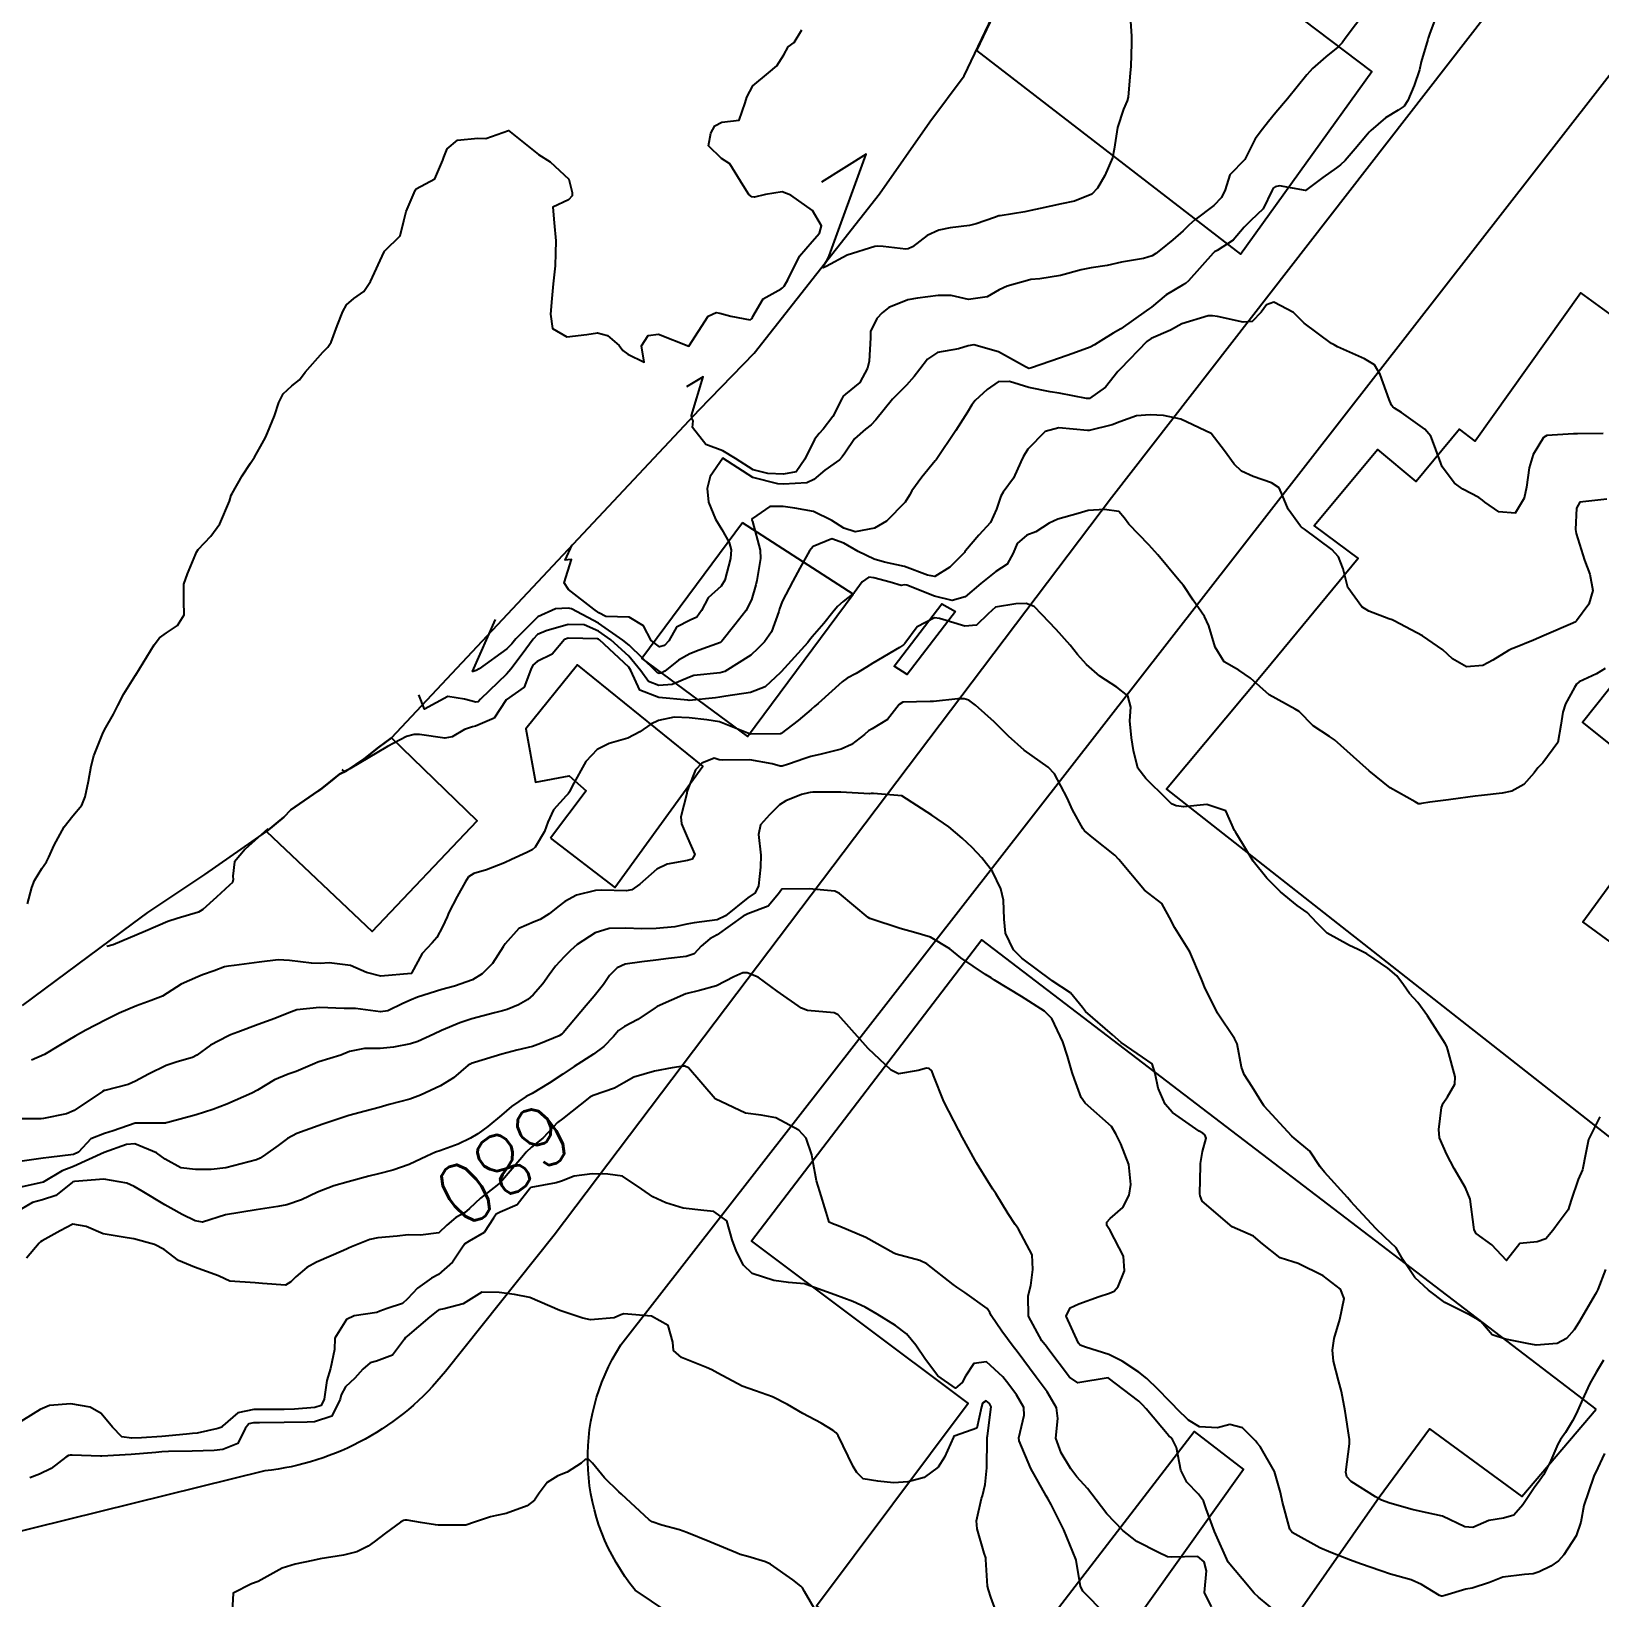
# Model space of a CAD drawing. Header units: metres. Extents: x 292545 to 299085, y 7450245 to 7463078.
# Drawn here: x 296152.5 to 296255.3, y 7459604.7 to 7459707.4 of the extents above; entities that cross this region are included whole.
import ezdxf
from ezdxf.enums import TextEntityAlignment as Align

# ---------------------------------------------------------------- set-up
doc = ezdxf.new("R2010")
doc.units = ezdxf.units.M
for name, color, linetype in [('Area', 45, 'Continuous'), ('Cotas', 45, 'Continuous'), ('Curvas de Nivel 1m', 11, 'Continuous'), ('Curvas de Nivel 5m', 15, 'Continuous'), ('Edificações', 30, 'Continuous'), ('Vias Primárias', 230, 'Continuous')]:
    doc.layers.add(name, color=color, linetype=linetype)
doc.styles.add('Style-STANDARD', font='STANDARD.shx')

msp = doc.modelspace()

# ---------------------------------------------------------------- linework, layer by layer
at = {"layer": 'Area'}
msp.add_polyline3d([(296151.87, 7459643.54, 685.04), (296159.1, 7459648.9, 685.26), (296160.1, 7459649.64, 685.38), (296163.83, 7459652.15, 685.65), (296167.87, 7459654.97, 686.88), (296169.01, 7459655.89, 688.44), (296169.48, 7459656.39, 688.58), (296171.25, 7459657.61, 689.95), (296171.42, 7459657.71, 690.05), (296172.66, 7459658.72, 690.57), (296173.12, 7459658.94, 690.45), (296174.27, 7459659.72, 689.79), (296175.24, 7459660.49, 689.35), (296176.08, 7459661.11, 688.95), (296196.25, 7459682.64, 691.65), (296199.85, 7459686.32, 691.56), (296208.05, 7459696.78, 691.08), (296211.35, 7459701.49, 691.97), (296213.62, 7459704.51, 692.32), (296228.61, 7459735.95, 691.78)], dxfattribs=at)
at = {"layer": 'Curvas de Nivel 1m', "flags": 128}
for points, elevation in [([(296244.72, 7459708.88), (296244.12, 7459707.25), (296244.03, 7459706.97), (296244.01, 7459706.89), (296243.56, 7459705.43), (296243.45, 7459704.9), (296243.11, 7459703.87), (296242.69, 7459702.9), (296242.46, 7459702.51), (296242.06, 7459702.26), (296241.22, 7459701.75), (296240.27, 7459700.93), (296240.15, 7459700.82), (296240.04, 7459700.69), (296239.25, 7459699.72), (296238.59, 7459698.95), (296238.29, 7459698.67), (296238.01, 7459698.48), (296237.13, 7459697.85), (296235.99, 7459696.98), (296234.29, 7459697.3), (296234, 7459697.24), (296233.87, 7459697.14), (296233.8, 7459697.01), (296233.21, 7459695.78), (296232.4, 7459695.03), (296231.96, 7459694.58), (296231.25, 7459693.74), (296230.2, 7459693.05), (296230.03, 7459692.96), (296229.94, 7459692.89), (296228.32, 7459691.07), (296228.11, 7459690.89), (296227.92, 7459690.79), (296226.85, 7459690.14), (296225.9, 7459689.35), (296225.75, 7459689.25), (296225.54, 7459689.11), (296223.88, 7459687.93), (296223.38, 7459687.63), (296222.58, 7459687.14), (296222.15, 7459686.86), (296221.87, 7459686.71), (296220.73, 7459686.3), (296219.86, 7459686), (296218.02, 7459685.37), (296217.85, 7459685.32), (296217.63, 7459685.43), (296215.86, 7459686.42), (296214.25, 7459686.86), (296213.87, 7459686.81), (296213.23, 7459686.61), (296211.86, 7459686.36), (296211.21, 7459685.93), (296210.71, 7459685.28), (296210.34, 7459684.79), (296209.84, 7459684.23), (296209.37, 7459683.76), (296208.92, 7459683.3), (296207.81, 7459681.95), (296207.51, 7459681.62), (296207.14, 7459681.33), (296206.42, 7459680.71), (296205.79, 7459679.76), (296205.61, 7459679.52), (296205.44, 7459679.34), (296204.48, 7459678.65), (296203.76, 7459678.04), (296203.29, 7459677.83), (296201.76, 7459677.74), (296201.39, 7459677.76), (296199.76, 7459678.17), (296197.78, 7459679.43), (296196.97, 7459678.24), (296196.76, 7459677.44), (296196.86, 7459676.56), (296197.3, 7459675.44), (296197.73, 7459674.77), (296198.2, 7459673.92), (296198.33, 7459673.43), (296198.29, 7459672.85), (296197.93, 7459671.44), (296197.68, 7459671.05), (296196.83, 7459670.29), (296196.39, 7459669.45), (296196.09, 7459669.02), (296195.65, 7459668.81), (296194.75, 7459668.36), (296194.24, 7459667.47), (296193.96, 7459667.15), (296193.64, 7459667.07), (296193.1, 7459667.49), (296192.59, 7459668.44), (296191.66, 7459669.02), (296190.12, 7459669.06), (296189.66, 7459669.3), (296189.34, 7459669.53), (296187.68, 7459670.83), (296187.39, 7459671.27), (296187.87, 7459672.8), (296187.62, 7459672.78), (296187.45, 7459672.75), (296187.92, 7459673.76)], 689), ([(296224.48, 7459708.76), (296224.57, 7459707.12), (296224.57, 7459706.65), (296224.53, 7459705.12), (296224.49, 7459704.7), (296224.36, 7459703.12), (296224.3, 7459702.88), (296224.06, 7459702.33), (296223.67, 7459701.13), (296223.45, 7459699.7), (296223.33, 7459699.13), (296222.84, 7459697.98), (296222.35, 7459697.14), (296221.99, 7459696.76), (296220.85, 7459696.29), (296219.98, 7459696.11), (296218.6, 7459695.81), (296217.98, 7459695.67), (296217.59, 7459695.59), (296215.97, 7459695.34), (296215.88, 7459695.32), (296215.59, 7459695.22), (296214.4, 7459694.8), (296213.96, 7459694.7), (296212.69, 7459694.54), (296211.96, 7459694.39), (296211.19, 7459694.04), (296210.23, 7459693.29), (296209.94, 7459693.16), (296209.78, 7459693.14), (296208.29, 7459693.31), (296207.94, 7459693.33), (296207.76, 7459693.31), (296205.94, 7459692.75), (296204.57, 7459692), (296204.36, 7459691.92), (296204.44, 7459692.11), (296204.65, 7459692.47), (296204.77, 7459692.71), (296207.19, 7459699.37), (296204.25, 7459697.54)], 691), ([(296152.2, 7459650.22), (296152.49, 7459651.29), (296152.67, 7459651.75), (296153.15, 7459652.53), (296153.46, 7459652.97), (296153.61, 7459653.27), (296153.96, 7459654.06), (296154.62, 7459655.26), (296155.19, 7459655.99), (296155.76, 7459656.68), (296155.98, 7459657.24), (296156.2, 7459658.26), (296156.38, 7459659.24), (296156.55, 7459659.92), (296157.08, 7459661.23), (296157.13, 7459661.35), (296157.26, 7459661.62), (296157.84, 7459662.65), (296158.12, 7459663.22), (296158.52, 7459663.99), (296159.29, 7459665.21), (296159.3, 7459665.24), (296160.51, 7459667.19), (296160.87, 7459667.65), (296161.33, 7459667.98), (296162.05, 7459668.46), (296162.47, 7459669.17), (296162.46, 7459670.07), (296162.46, 7459671.17), (296162.7, 7459671.85), (296163.24, 7459673.16), (296163.29, 7459673.27), (296163.4, 7459673.44), (296164.23, 7459674.33), (296164.82, 7459675.14), (296165.44, 7459676.62), (296165.56, 7459677.01), (296165.62, 7459677.13), (296166.29, 7459678.29), (296166.83, 7459679.12), (296167.08, 7459679.51), (296167.48, 7459680.21), (296167.8, 7459680.79), (296167.95, 7459681.11), (296168.39, 7459682.21), (296168.68, 7459683.1), (296168.96, 7459683.66), (296169.53, 7459684.18), (296170.04, 7459684.57), (296170.42, 7459685.08), (296171.56, 7459686.4), (296171.9, 7459686.71), (296172.11, 7459687.05), (296172.51, 7459688.11), (296172.87, 7459689.05), (296173.13, 7459689.5), (296173.6, 7459689.91), (296174.26, 7459690.37), (296174.69, 7459691.02), (296175.59, 7459692.97), (296175.61, 7459693.01), (296175.63, 7459693.04), (296176.63, 7459694.01), (296176.88, 7459695), (296177.03, 7459695.62), (296177.62, 7459696.99), (296177.64, 7459697.04), (296177.68, 7459697.09), (296178.91, 7459697.76), (296179.44, 7459698.97), (296179.5, 7459699.18), (296179.71, 7459699.72), (296180.39, 7459700.29), (296181.73, 7459700.42), (296182.25, 7459700.41), (296183.73, 7459700.92), (296185.71, 7459699.35), (296186.47, 7459698.88), (296187.69, 7459697.73), (296187.92, 7459696.87), (296187.91, 7459696.64), (296187.68, 7459696.38), (296186.65, 7459695.9), (296186.74, 7459694.88), (296186.84, 7459693.68), (296186.82, 7459692.88), (296186.79, 7459692.05), (296186.67, 7459690.88), (296186.57, 7459689.91), (296186.49, 7459688.89), (296186.63, 7459687.94), (296187.57, 7459687.39), (296188.88, 7459687.54), (296189.57, 7459687.65), (296190.22, 7459687.49), (296190.99, 7459686.83), (296191.23, 7459686.49), (296191.56, 7459686.26), (296192.63, 7459685.73), (296192.46, 7459686.81), (296192.9, 7459687.48), (296193.57, 7459687.56), (296195.56, 7459686.78), (296196.83, 7459688.76), (296197.36, 7459688.98), (296197.59, 7459688.95), (296198.31, 7459688.74), (296199.58, 7459688.52), (296199.71, 7459688.6), (296199.76, 7459688.73), (296200.44, 7459689.88), (296201.61, 7459690.54), (296201.71, 7459690.61), (296201.8, 7459690.71), (296202.05, 7459691.13), (296202.82, 7459692.69), (296203.64, 7459693.65), (296204.13, 7459694.2), (296204.26, 7459694.67), (296203.67, 7459695.67), (296202.24, 7459696.69), (296201.68, 7459696.9), (296200.58, 7459696.72), (296199.86, 7459696.55), (296199.68, 7459696.58), (296199.49, 7459696.73), (296199.12, 7459697.31), (296198.24, 7459698.74), (296197.71, 7459699.09), (296196.86, 7459699.91), (296197, 7459700.76), (296197.26, 7459701.23), (296197.73, 7459701.47), (296198.86, 7459701.61), (296199.26, 7459702.73), (296199.37, 7459703.12), (296199.76, 7459703.85), (296200.78, 7459704.71), (296201.32, 7459705.17), (296201.79, 7459705.88), (296202.08, 7459706.42), (296202.46, 7459706.69), (296202.97, 7459707.53)], 662), ([(296255.51, 7459681.05), (296253.81, 7459681.03), (296253.55, 7459681.03), (296251.8, 7459680.93), (296251.58, 7459680.79), (296250.91, 7459679.68), (296250.65, 7459678.81), (296250.48, 7459677.53), (296250.32, 7459676.81), (296249.74, 7459675.83), (296248.66, 7459675.92), (296247.75, 7459676.55), (296247.59, 7459676.68), (296247.35, 7459676.85), (296246.3, 7459677.4), (296245.76, 7459677.79), (296244.95, 7459678.88), (296244.44, 7459680.24), (296244.21, 7459680.89), (296243.81, 7459681.34), (296242.29, 7459682.44), (296241.82, 7459682.72), (296241.71, 7459682.8), (296241.62, 7459682.91), (296241.47, 7459683.28), (296240.89, 7459684.92), (296240.5, 7459685.57), (296239.86, 7459685.95), (296238.08, 7459686.75), (296237.87, 7459686.86), (296237.69, 7459686.96), (296235.89, 7459688.29), (296235.55, 7459688.64), (296235.19, 7459688.99), (296233.9, 7459689.66), (296233.43, 7459689.49), (296233.07, 7459689.02), (296232.5, 7459688.41), (296231.89, 7459688.35), (296230.21, 7459688.72), (296229.89, 7459688.77), (296229.6, 7459688.77), (296227.88, 7459688.24), (296227.14, 7459687.83), (296225.87, 7459687.29), (296225.59, 7459687.1), (296223.85, 7459685.3), (296223.77, 7459685.22), (296223.69, 7459685.13), (296222.88, 7459684.1), (296221.83, 7459683.36), (296221.63, 7459683.35), (296219.83, 7459683.7), (296219.24, 7459683.78), (296217.84, 7459684.08), (296216.59, 7459684.46), (296215.84, 7459684.45), (296215.11, 7459683.95), (296214.33, 7459683.23), (296214.11, 7459682.94), (296213.82, 7459682.46), (296213.06, 7459681.25), (296211.78, 7459679.34), (296211.75, 7459679.3), (296211.72, 7459679.27), (296210.84, 7459678.2), (296210.19, 7459677.29), (296210.02, 7459677.01), (296209.75, 7459676.56), (296208.51, 7459675.31), (296207.73, 7459674.86), (296206.46, 7459674.6), (296205.73, 7459674.86), (296204.94, 7459675.35), (296203.74, 7459675.95), (296202.52, 7459676.16), (296201.74, 7459676.26), (296200.87, 7459676.27), (296199.73, 7459675.49), (296199.7, 7459675.41), (296199.7, 7459675.38), (296199.73, 7459675.29), (296200.24, 7459673.4), (296200.25, 7459672.86), (296200.02, 7459671.41), (296199.96, 7459671.13), (296199.67, 7459670.16), (296199.29, 7459669.42), (296198.57, 7459668.5), (296197.73, 7459667.44), (296197.63, 7459667.36), (296196.24, 7459666.84), (296195.62, 7459666.62), (296194.89, 7459666.2), (296193.99, 7459665.48), (296193.75, 7459665.34), (296193.61, 7459665.33), (296193.5, 7459665.37), (296193.39, 7459665.48), (296191.64, 7459667.17), (296191.23, 7459667.51), (296189.65, 7459668.61), (296187.87, 7459669.55), (296187.66, 7459669.61), (296186.83, 7459669.56), (296185.66, 7459669.04), (296184.21, 7459667.59), (296183.96, 7459667.27), (296183.63, 7459666.94), (296181.82, 7459665.63), (296181.61, 7459665.51), (296181.43, 7459665.45), (296181.39, 7459665.45), (296182.89, 7459668.85)], 688), ([(296255.75, 7459676.75), (296253.97, 7459676.55), (296253.75, 7459676.17), (296253.69, 7459674.77), (296253.73, 7459674.5), (296254.28, 7459672.76), (296254.62, 7459671.83), (296254.83, 7459670.76), (296254.57, 7459669.86), (296253.75, 7459668.77), (296253.7, 7459668.72), (296253.65, 7459668.69), (296253.5, 7459668.63), (296251.64, 7459667.82), (296250.94, 7459667.51), (296249.64, 7459666.98), (296249.52, 7459666.94), (296249.3, 7459666.82), (296248.27, 7459666.19), (296247.62, 7459665.85), (296246.53, 7459665.76), (296245.63, 7459666.29), (296244.98, 7459666.88), (296243.65, 7459667.79), (296241.8, 7459668.77), (296241.66, 7459668.83), (296241.44, 7459668.91), (296240.13, 7459669.4), (296239.67, 7459669.69), (296238.77, 7459670.95), (296238.45, 7459672.19), (296238.14, 7459672.96), (296237.71, 7459673.46), (296235.92, 7459674.79), (296235.73, 7459674.91), (296235.65, 7459674.98), (296234.85, 7459676.1), (296234.48, 7459677), (296234.26, 7459677.5), (296233.76, 7459677.83), (296232.56, 7459678.23), (296231.78, 7459678.59), (296231.32, 7459679.04), (296230.67, 7459679.92), (296229.8, 7459681.06), (296227.81, 7459681.99), (296226.67, 7459682.24), (296225.81, 7459682.27), (296224.91, 7459682.21), (296223.81, 7459681.82), (296223.31, 7459681.63), (296221.8, 7459681.26), (296221.7, 7459681.26), (296219.81, 7459681.42), (296218.92, 7459681.18), (296217.79, 7459680.03), (296217.47, 7459679.52), (296217.33, 7459679.2), (296216.85, 7459678.13), (296216.17, 7459677.22), (296216.02, 7459676.95), (296215.74, 7459676.1), (296215.33, 7459675.23), (296214.57, 7459674.38), (296213.7, 7459673.36), (296213.66, 7459673.29), (296213.63, 7459673.25), (296212.67, 7459672.29), (296211.69, 7459671.68), (296211.2, 7459671.77), (296209.7, 7459672.33), (296208.38, 7459672.63), (296207.71, 7459672.81), (296206.67, 7459673.33), (296205.72, 7459673.86), (296204.93, 7459674.14), (296203.72, 7459673.64), (296203.48, 7459673.36), (296202.84, 7459672.23), (296202.38, 7459671.38), (296201.67, 7459670.03), (296201.51, 7459669.55), (296201.47, 7459669.39), (296200.98, 7459668.06), (296200.52, 7459667.4), (296200.08, 7459666.95), (296199.62, 7459666.52), (296197.92, 7459665.44), (296197.61, 7459665.36), (296195.88, 7459665.18), (296195.61, 7459665.09), (296194.47, 7459664.6), (296193.6, 7459664.54), (296192.92, 7459664.8), (296192.41, 7459665.5), (296191.63, 7459666.45), (296190.44, 7459667.52), (296189.65, 7459668.09), (296188.69, 7459668.5), (296187.65, 7459668.54), (296186.2, 7459668.12), (296185.65, 7459667.87), (296185.35, 7459667.58), (296184.63, 7459666.59), (296183.89, 7459665.6), (296183.77, 7459665.44), (296183.61, 7459665.27), (296181.91, 7459663.63), (296181.75, 7459663.47), (296181.59, 7459663.43), (296180.85, 7459663.64), (296179.76, 7459663.82), (296178.23, 7459662.98), (296177.86, 7459663.93)], 687), ([(296255.62, 7459665.65), (296255.07, 7459665.3), (296253.93, 7459664.77), (296253.75, 7459664.63), (296253.61, 7459664.41), (296253.04, 7459663.33), (296252.86, 7459662.78), (296252.73, 7459661.93), (296252.53, 7459660.79), (296251.55, 7459659.47), (296251.22, 7459659.13), (296250.97, 7459658.81), (296250.3, 7459658.04), (296249.52, 7459657.61), (296248.88, 7459657.47), (296247.52, 7459657.32), (296247.1, 7459657.27), (296245.52, 7459657.05), (296245.36, 7459657.03), (296244.14, 7459656.88), (296243.6, 7459656.8), (296243.51, 7459656.78), (296243.4, 7459656.78), (296243.18, 7459656.9), (296241.53, 7459657.83), (296240.16, 7459658.93), (296239.55, 7459659.48), (296237.88, 7459660.96), (296237.57, 7459661.18), (296236.48, 7459661.88), (296235.58, 7459662.83), (296235.31, 7459662.99), (296233.6, 7459663.91), (296232.37, 7459665.02), (296231.62, 7459665.54), (296230.65, 7459666.08), (296230.07, 7459667.05), (296229.65, 7459668.45), (296229.36, 7459669.06), (296228.63, 7459670.12), (296227.98, 7459671.08), (296227.69, 7459671.43), (296226.3, 7459673.09), (296225.71, 7459673.75), (296224.4, 7459675.12), (296224.12, 7459675.51), (296223.74, 7459675.95), (296222.81, 7459676.07), (296221.74, 7459676), (296221.08, 7459675.82), (296219.74, 7459675.44), (296219.18, 7459675.18), (296218.31, 7459674.61), (296217.72, 7459674.38), (296217.08, 7459673.84), (296216.82, 7459673.21), (296216.42, 7459672.49), (296215.69, 7459672.01), (296214.71, 7459671.23), (296213.67, 7459670.34), (296212.82, 7459670.11), (296211.67, 7459670.38), (296209.86, 7459671.11), (296209.68, 7459671.14), (296209.49, 7459671.1), (296208.76, 7459671.3), (296207.69, 7459671.6), (296207.37, 7459671.64), (296206.93, 7459671.33), (296206.39, 7459670.62), (296205.67, 7459670.05), (296205.3, 7459669.71), (296205.01, 7459669.35), (296204.41, 7459668.59), (296203.64, 7459667.72), (296203.48, 7459667.51), (296203.37, 7459667.36), (296201.61, 7459665.43), (296201.6, 7459665.41), (296201.58, 7459665.39), (296200.56, 7459664.44), (296199.6, 7459664.07), (296197.99, 7459663.83), (296197.6, 7459663.77), (296197.31, 7459663.73), (296195.59, 7459663.56), (296195.49, 7459663.57), (296193.6, 7459663.75), (296192.34, 7459664.23), (296191.75, 7459665.51), (296191.62, 7459665.73), (296189.7, 7459667.53), (296189.64, 7459667.57), (296189.58, 7459667.6), (296187.64, 7459667.64), (296187.42, 7459667.55), (296186.61, 7459666.58), (296185.62, 7459666.11), (296185.33, 7459665.87), (296185.21, 7459665.58), (296184.77, 7459664.42), (296183.59, 7459663.6), (296182.8, 7459662.39), (296181.57, 7459661.86), (296181.37, 7459661.83), (296180.85, 7459661.64), (296180.05, 7459661.16), (296179.56, 7459661.08), (296177.9, 7459661.33), (296177.56, 7459661.33), (296177.06, 7459661.18), (296175.81, 7459660.53), (296173.34, 7459659.07), (296172.99, 7459658.89), (296172.83, 7459659.02)], 686), ([(296255.66, 7459626.24), (296255.14, 7459624.92), (296255.08, 7459624.8), (296255.06, 7459624.75), (296254.97, 7459624.6), (296253.9, 7459622.77), (296253.59, 7459622.29), (296253.1, 7459621.72), (296252.49, 7459621.39), (296251.1, 7459621.28), (296250.52, 7459621.38), (296249.1, 7459621.67), (296248.23, 7459621.95), (296247.47, 7459622.84), (296247.25, 7459622.98), (296247.11, 7459623.05), (296246.66, 7459623.31), (296245.12, 7459624.07), (296244.04, 7459624.88), (296243.15, 7459625.71), (296242.36, 7459626.9), (296241.92, 7459627.66), (296241.18, 7459628.36), (296240.59, 7459628.93), (296239.2, 7459630.44), (296238.95, 7459630.69), (296238.73, 7459630.95), (296237.23, 7459632.62), (296236.95, 7459632.97), (296236.26, 7459633.99), (296235.25, 7459634.86), (296235.09, 7459634.99), (296233.28, 7459636.95), (296233.23, 7459637.01), (296232.49, 7459638.22), (296231.96, 7459639.03), (296231.79, 7459639.51), (296231.5, 7459641.04), (296231.33, 7459641.38), (296230.21, 7459643.05), (296229.37, 7459644.77), (296229.25, 7459645.06), (296229.17, 7459645.27), (296228.4, 7459647.07), (296227.42, 7459648.64), (296227.26, 7459648.92), (296227.2, 7459649.08), (296226.57, 7459650.23), (296225.44, 7459651.11), (296223.74, 7459653.13), (296223.48, 7459653.4), (296222.12, 7459654.51), (296221.49, 7459655.01), (296221.44, 7459655.1), (296221.4, 7459655.15), (296220.72, 7459656.38), (296220.36, 7459657.17), (296219.54, 7459658.73), (296219.11, 7459659.18), (296217.55, 7459660.3), (296216.52, 7459661.21), (296215.58, 7459662.14), (296214.36, 7459663.24), (296213.92, 7459663.57), (296213.6, 7459663.66), (296213.2, 7459663.65), (296211.6, 7459663.48), (296211.39, 7459663.48), (296209.59, 7459663.45), (296209.35, 7459663.29), (296208.58, 7459662.31), (296207.57, 7459661.7), (296207.33, 7459661.56), (296207.08, 7459661.32), (296206.23, 7459660.66), (296205.55, 7459660.36), (296204.23, 7459660.04), (296203.55, 7459659.87), (296203.17, 7459659.75), (296202.1, 7459659.38), (296201.69, 7459659.24), (296201.54, 7459659.24), (296201.02, 7459659.4), (296199.55, 7459659.66), (296197.74, 7459659.64), (296197.55, 7459659.66), (296197.22, 7459659.77), (296196.41, 7459659.45), (296195.99, 7459659), (296195.53, 7459657.85), (296195.44, 7459657.54), (296195.42, 7459657.46), (296195.03, 7459655.93), (296195.07, 7459655.46), (296195.48, 7459654.54), (296195.96, 7459653.46), (296195.78, 7459653.14), (296195.47, 7459653.05), (296194.13, 7459652.81), (296193.46, 7459652.48), (296192.34, 7459651.5), (296191.82, 7459651.13), (296191.45, 7459651.06), (296189.86, 7459651.11), (296189.45, 7459651.1), (296188.2, 7459650.79), (296187.43, 7459650.36), (296186.98, 7459650.01), (296186.41, 7459649.57), (296185.81, 7459649.19), (296185.42, 7459649.04), (296184.41, 7459648.59), (296183.53, 7459647.6), (296183.48, 7459647.52), (296183.4, 7459647.39), (296182.69, 7459646.31), (296182.02, 7459645.62), (296181.37, 7459645.23), (296180.19, 7459644.82), (296179.36, 7459644.59), (296177.78, 7459644.09), (296177.36, 7459643.93), (296176.81, 7459643.69), (296175.84, 7459643.21), (296175.35, 7459643.13), (296173.72, 7459643.35), (296173.35, 7459643.36), (296172.97, 7459643.35), (296171.35, 7459643.41), (296169.86, 7459643.26), (296169.35, 7459643.08), (296168.42, 7459642.7), (296167.34, 7459642.31), (296165.99, 7459641.81), (296165.52, 7459641.63), (296165.33, 7459641.54), (296164.21, 7459640.94), (296163.31, 7459640.29), (296163.02, 7459640.13), (296162.03, 7459639.86), (296161.3, 7459639.62), (296160.13, 7459639.05), (296159.29, 7459638.58), (296158.81, 7459638.38), (296157.28, 7459637.98), (296157.23, 7459637.97), (296157.13, 7459637.91), (296155.27, 7459636.66), (296154.77, 7459636.44), (296153.26, 7459636.13), (296153.11, 7459636.12), (296151.26, 7459636.12)], 684), ([(296255.53, 7459620.29), (296255.07, 7459619.53), (296254.63, 7459618.76), (296254.26, 7459617.96), (296253.73, 7459616.77), (296253.49, 7459616.32), (296253.02, 7459615.56), (296252.7, 7459615.1), (296252.53, 7459614.78), (296252.07, 7459613.72), (296251.6, 7459612.79), (296251.35, 7459612.43), (296250.98, 7459611.92), (296250.24, 7459610.81), (296249.64, 7459610.14), (296248.96, 7459609.94), (296248.01, 7459609.79), (296246.95, 7459609.33), (296246.44, 7459609.37), (296244.96, 7459610.07), (296243.45, 7459610.4), (296242.97, 7459610.51), (296241.52, 7459610.91), (296240.97, 7459611.11), (296240.57, 7459611.33), (296238.99, 7459612.33), (296238.69, 7459612.64), (296238.62, 7459612.95), (296238.87, 7459614.8), (296238.88, 7459614.94), (296238.86, 7459615.1), (296238.58, 7459616.95), (296238.34, 7459618.23), (296238.14, 7459618.95), (296237.82, 7459620.22), (296237.75, 7459620.96), (296237.86, 7459621.72), (296238.24, 7459622.95), (296238.52, 7459624.34), (296238.29, 7459624.95), (296237.15, 7459625.83), (296235.5, 7459626.64), (296235.16, 7459626.74), (296234.33, 7459627), (296233.17, 7459627.92), (296232.58, 7459628.42), (296231.18, 7459629.04), (296229.21, 7459630.72), (296229.08, 7459631.06), (296229.07, 7459631.2), (296229.1, 7459633.06), (296229.11, 7459633.19), (296229.24, 7459633.98), (296229.47, 7459634.84), (296229.39, 7459635.06), (296229.25, 7459635.17), (296229.02, 7459635.3), (296227.27, 7459636.53), (296226.78, 7459637.09), (296226.32, 7459638.12), (296226.13, 7459639.1), (296225.93, 7459639.72), (296225.31, 7459640.17), (296223.9, 7459641.12), (296223.33, 7459641.62), (296221.56, 7459643.15), (296221.36, 7459643.41), (296220.57, 7459644.37), (296219.37, 7459645.17), (296219.35, 7459645.18), (296217.39, 7459646.66), (296216.85, 7459647.21), (296216.32, 7459648.3), (296216.23, 7459649.21), (296216.19, 7459650.46), (296216.01, 7459651.21), (296215.46, 7459652.33), (296214.77, 7459653.23), (296214.14, 7459653.9), (296213.49, 7459654.52), (296212.6, 7459655.26), (296211.5, 7459656.04), (296209.52, 7459657.29), (296207.67, 7459657.46), (296207.52, 7459657.45), (296207.4, 7459657.44), (296205.52, 7459657.54), (296203.7, 7459657.54), (296203.52, 7459657.51), (296203.41, 7459657.49), (296202.94, 7459657.38), (296201.92, 7459656.98), (296201.51, 7459656.71), (296200.84, 7459656.06), (296200.25, 7459655.4), (296200.13, 7459654.76), (296200.29, 7459653.4), (296200.26, 7459652.61), (296200.12, 7459651.4), (296199.9, 7459650.94), (296199.43, 7459650.6), (296197.96, 7459649.43), (296197.42, 7459649.16), (296195.9, 7459648.98), (296195.42, 7459648.89), (296194.65, 7459648.71), (296193.41, 7459648.59), (296192.49, 7459648.57), (296191.41, 7459648.62), (296190.33, 7459648.6), (296189.41, 7459648.31), (296188.25, 7459647.55), (296187.8, 7459647.15), (296187.39, 7459646.74), (296186.81, 7459646.14), (296186.4, 7459645.57), (296185.98, 7459644.96), (296185.36, 7459644.24), (296185, 7459643.94), (296184.39, 7459643.59), (296183.66, 7459643.29), (296183.35, 7459643.21), (296182.82, 7459643.08), (296181.34, 7459642.67), (296180.56, 7459642.42), (296179.34, 7459641.9), (296178.84, 7459641.66), (296177.8, 7459641.2), (296177.32, 7459641.04), (296176.2, 7459640.81), (296175.32, 7459640.74), (296174.29, 7459640.74), (296173.32, 7459640.53), (296172.74, 7459640.3), (296171.3, 7459639.85), (296171.23, 7459639.83), (296171.05, 7459639.75), (296169.83, 7459639.23), (296169.3, 7459639.04), (296168.4, 7459638.67), (296167.29, 7459638), (296166.92, 7459637.8), (296165.28, 7459637.09), (296164.36, 7459636.74), (296163.27, 7459636.37), (296161.41, 7459635.87), (296161.29, 7459635.85), (296161.26, 7459635.84), (296159.31, 7459635.84), (296159.26, 7459635.83), (296157.83, 7459635.33), (296157.25, 7459635.16), (296156.37, 7459634.8), (296155.55, 7459633.94), (296155.23, 7459633.78), (296153.6, 7459633.59), (296153.23, 7459633.54), (296151.85, 7459633.35)], 683), ([(296167.96, 7459655.14), (296166.47, 7459653.8), (296165.77, 7459652.97), (296165.67, 7459652.03), (296165.7, 7459651.82), (296165.65, 7459651.61), (296165.45, 7459651.43), (296164.6, 7459650.66), (296163.7, 7459649.84), (296163.53, 7459649.73), (296163.42, 7459649.68), (296162.01, 7459649.26), (296161.41, 7459649.05), (296159.95, 7459648.43), (296157.83, 7459647.53), (296157.4, 7459647.42)], 686), ([(296255.58, 7459614.17), (296254.99, 7459612.91), (296254.92, 7459612.75), (296254.87, 7459612.63), (296254.24, 7459610.76), (296254.04, 7459609.68), (296253.74, 7459608.77), (296252.93, 7459607.54), (296252.57, 7459607.14), (296252.07, 7459606.79), (296251.31, 7459606.41), (296250.92, 7459606.28), (296250.34, 7459606.23), (296248.92, 7459606.07), (296248.04, 7459605.71), (296246.91, 7459605.35), (296246.49, 7459605.28), (296245.13, 7459604.87), (296244.95, 7459604.82), (296244.9, 7459604.82), (296244.76, 7459604.87), (296243.6, 7459605.58), (296242.91, 7459605.89), (296241.56, 7459606.27), (296240.92, 7459606.47), (296239.59, 7459606.93), (296238.93, 7459607.19), (296237.65, 7459607.68), (296236.93, 7459607.99), (296235.12, 7459608.99), (296234.95, 7459609.21), (296234.48, 7459610.99), (296234.35, 7459611.62), (296233.95, 7459613), (296233.01, 7459614.63), (296232.84, 7459614.84), (296232.7, 7459615.01), (296231.86, 7459615.86), (296231.03, 7459616.08), (296230.22, 7459615.86), (296229.03, 7459615.92), (296228.31, 7459616.35), (296227.58, 7459617.08), (296227.32, 7459617.36), (296227.05, 7459617.62), (296226.32, 7459618.36), (296225.58, 7459619.1), (296225.07, 7459619.51), (296223.97, 7459620.23), (296223.09, 7459620.66), (296221.57, 7459621.15), (296221.22, 7459621.28), (296221.1, 7459621.41), (296220.29, 7459623.17), (296220.56, 7459623.72), (296221.12, 7459623.98), (296222.45, 7459624.47), (296223.13, 7459624.68), (296223.45, 7459624.81), (296223.71, 7459625.12), (296224.11, 7459626.16), (296224.05, 7459627.12), (296223.18, 7459628.8), (296223.04, 7459628.99), (296222.97, 7459629.13), (296222.97, 7459629.35), (296223.19, 7459629.58), (296224.02, 7459630.31), (296224.43, 7459631.12), (296224.53, 7459631.81), (296224.4, 7459633.12), (296223.88, 7459634.49), (296223.56, 7459635.13), (296223.26, 7459635.61), (296221.54, 7459637.15), (296221.29, 7459637.52), (296220.85, 7459638.71), (296220.7, 7459639.16), (296220.38, 7459640.23), (296220.07, 7459641.17), (296219.35, 7459642.7), (296218.88, 7459643.18), (296217.36, 7459644.14), (296215.59, 7459645.22), (296215.38, 7459645.36), (296215.01, 7459645.59), (296213.39, 7459646.67), (296212.68, 7459647.26), (296211.41, 7459648.03), (296210.45, 7459648.32), (296209.42, 7459648.6), (296207.5, 7459649.24), (296207.42, 7459649.26), (296207.31, 7459649.32), (296205.44, 7459650.9), (296205.13, 7459651.04), (296203.44, 7459651.2), (296201.66, 7459651.17), (296201.44, 7459650.88), (296200.76, 7459650.06), (296199.42, 7459649.57), (296199.12, 7459649.41), (296197.41, 7459648.18), (296196.94, 7459647.92), (296196.36, 7459647.45), (296195.91, 7459646.94), (296195.39, 7459646.76), (296194.23, 7459646.64), (296193.39, 7459646.52), (296192.47, 7459646.42), (296191.38, 7459646.26), (296190.87, 7459646.03), (296190.36, 7459645.52), (296189.96, 7459644.93), (296189.36, 7459644.17), (296188.84, 7459643.54), (296187.33, 7459641.75), (296187.24, 7459641.66), (296187.05, 7459641.56), (296185.84, 7459641.06), (296185.32, 7459640.87), (296184.29, 7459640.62), (296183.31, 7459640.36), (296181.5, 7459639.82), (296181.3, 7459639.75), (296181.22, 7459639.71), (296181.1, 7459639.63), (296180.14, 7459638.8), (296179.29, 7459638.29), (296177.98, 7459637.67), (296177.28, 7459637.41), (296175.92, 7459637.05), (296175.27, 7459636.87), (296174.35, 7459636.63), (296173.27, 7459636.34), (296171.51, 7459635.75), (296171.32, 7459635.69), (296171.26, 7459635.66), (296169.86, 7459635.16), (296169.25, 7459634.82), (296168.64, 7459634.38), (296167.8, 7459633.78), (296167.47, 7459633.55), (296167.23, 7459633.44), (296166.72, 7459633.29), (296165.22, 7459632.9), (296164.25, 7459632.8), (296163.22, 7459632.8), (296162.27, 7459632.91), (296161.23, 7459633.47), (296160.67, 7459633.88), (296159.24, 7459634.47), (296158.7, 7459634.44), (296157.23, 7459633.92), (296155.22, 7459633), (296154.47, 7459632.7), (296153.23, 7459631.96), (296151.58, 7459631.6)], 682), ([(296234.17, 7459603.71), (296232.9, 7459604.76), (296232.63, 7459605.02), (296231.84, 7459605.95), (296230.92, 7459607.04), (296230.01, 7459609.05), (296229.47, 7459610.55), (296229.31, 7459611.06), (296228.98, 7459611.51), (296228.21, 7459612.29), (296227.82, 7459613.08), (296227.54, 7459614.56), (296227.27, 7459615.09), (296227.15, 7459615.22), (296227.03, 7459615.34), (296225.54, 7459617.11), (296225.31, 7459617.37), (296225.05, 7459617.61), (296223.06, 7459619.13), (296221.06, 7459618.81), (296220.52, 7459619.17), (296219.09, 7459621.06), (296219.01, 7459621.18), (296218.71, 7459621.57), (296217.83, 7459623.19), (296217.8, 7459624.52), (296217.98, 7459625.19), (296218.11, 7459626.23), (296218.07, 7459627.19), (296217.18, 7459628.88), (296217.05, 7459629.07), (296216.95, 7459629.2), (296216.5, 7459629.9), (296215.68, 7459631.22), (296215.49, 7459631.5), (296215.22, 7459631.93), (296214.42, 7459633.24), (296213.4, 7459635.1), (296213.32, 7459635.25), (296213.25, 7459635.36), (296212.27, 7459637.26), (296211.59, 7459638.97), (296211.48, 7459639.27), (296211.31, 7459639.41), (296211.14, 7459639.44), (296210.59, 7459639.28), (296209.3, 7459639.08), (296208.83, 7459639.3), (296207.32, 7459640.72), (296206.8, 7459641.33), (296205.35, 7459642.93), (296205.08, 7459643.07), (296203.35, 7459643.23), (296202.94, 7459643.37), (296201.36, 7459644.48), (296200.1, 7459645.4), (296199.38, 7459645.7), (296199.1, 7459645.69), (296198.52, 7459645.42), (296197.37, 7459644.85), (296196.27, 7459644.54), (296195.36, 7459644.31), (296193.49, 7459643.49), (296193.35, 7459643.4), (296192.21, 7459642.64), (296191.34, 7459642.17), (296190.96, 7459641.9), (296190.63, 7459641.52), (296189.99, 7459640.86), (296189.32, 7459640.36), (296188.04, 7459639.55), (296187.3, 7459639.04), (296186.4, 7459638.46), (296185.28, 7459637.78), (296185.15, 7459637.72), (296184.89, 7459637.58), (296183.94, 7459636.93), (296183.27, 7459636.36), (296182.39, 7459635.61), (296181.74, 7459635.14), (296181.25, 7459634.85), (296180.44, 7459634.45), (296179.24, 7459634.02), (296178.96, 7459633.93), (296178.38, 7459633.66), (296177.23, 7459633.13), (296176.15, 7459632.76), (296175.22, 7459632.51), (296174.58, 7459632.35), (296173.22, 7459631.99), (296172.29, 7459631.73), (296171.21, 7459631.3), (296170.16, 7459630.81), (296169.2, 7459630.47), (296168.62, 7459630.36), (296167.2, 7459630.15), (296165.19, 7459629.82), (296163.67, 7459629.35), (296163.19, 7459629.43), (296162.35, 7459629.85), (296161.61, 7459630.27), (296161.2, 7459630.48), (296159.72, 7459631.37), (296159.21, 7459631.69), (296158.73, 7459631.89), (296157.22, 7459632.17), (296155.29, 7459632.01), (296155.21, 7459631.99), (296155.18, 7459631.98), (296155.13, 7459631.94), (296154.07, 7459631.09), (296153.2, 7459630.81), (296152.54, 7459630.63), (296151.43, 7459629.98)], 681), ([(296222.88, 7459603.64), (296221.4, 7459605.15), (296221.23, 7459605.48), (296220.95, 7459607.16), (296220.95, 7459607.19), (296220.92, 7459607.24), (296220.14, 7459609.17), (296219.32, 7459610.83), (296219.11, 7459611.18), (296218.98, 7459611.4), (296217.99, 7459613.19), (296217.22, 7459615), (296217.2, 7459615.2), (296217.54, 7459616.69), (296217.52, 7459617.2), (296217.05, 7459618.01), (296216.54, 7459618.69), (296216.15, 7459619.21), (296215.08, 7459620.19), (296214.24, 7459620.08), (296213.69, 7459619.24), (296213.47, 7459618.83), (296213.05, 7459618.45), (296211.88, 7459619.26), (296211.08, 7459620.33), (296210.45, 7459621.28), (296209.83, 7459622.01), (296209.11, 7459622.56), (296207.9, 7459623.31), (296207.12, 7459623.78), (296206.31, 7459624.15), (296205.13, 7459624.57), (296203.26, 7459625.25), (296203.14, 7459625.29), (296202.09, 7459625.38), (296201.14, 7459625.52), (296199.71, 7459625.97), (296199.15, 7459626.53), (296198.69, 7459627.42), (296198.41, 7459628.19), (296198.05, 7459629.43), (296197.19, 7459630.04), (296196.54, 7459630.1), (296195.19, 7459630.25), (296194.06, 7459630.62), (296193.21, 7459631), (296192.49, 7459631.5), (296191.22, 7459632.36), (296190.26, 7459632.49), (296189.22, 7459632.51), (296188.04, 7459632.36), (296187.22, 7459632.04), (296186.86, 7459631.92), (296185.21, 7459631.62), (296185.16, 7459631.58), (296184.31, 7459630.48), (296183.19, 7459630), (296182.94, 7459629.86), (296182.76, 7459629.61), (296182.14, 7459628.66), (296181.17, 7459628.1), (296180.87, 7459627.93), (296180.68, 7459627.63), (296180.07, 7459626.72), (296179.15, 7459625.92), (296178.69, 7459625.66), (296177.78, 7459625.02), (296177.12, 7459624.31), (296176.78, 7459624.02), (296175.79, 7459623.69), (296175.31, 7459623.5), (296175.11, 7459623.43), (296173.62, 7459623.2), (296173.11, 7459622.95), (296172.36, 7459621.73), (296172.34, 7459620.99), (296172.07, 7459619.74), (296171.84, 7459618.96), (296171.66, 7459617.74), (296171.46, 7459617.33), (296171.04, 7459617.18), (296169.71, 7459617.09), (296169.04, 7459617.06), (296168.31, 7459617.06), (296167.04, 7459617.06), (296166, 7459616.84), (296165.02, 7459615.99), (296164.94, 7459615.9), (296164.69, 7459615.82), (296163.34, 7459615.51), (296163.02, 7459615.48), (296162.63, 7459615.45), (296161.02, 7459615.28), (296159.69, 7459615.21), (296159.02, 7459615.17), (296158.39, 7459615.27), (296157.77, 7459615.9), (296157.03, 7459616.8), (296156.32, 7459617.21), (296155.04, 7459617.44), (296153.66, 7459617.33), (296153.03, 7459617.07), (296151.31, 7459615.99)], 679), ([(296215.92, 7459603.21), (296215.36, 7459604.76), (296215.2, 7459605.23), (296215.15, 7459605.47), (296215.04, 7459607.23), (296215.03, 7459607.33), (296214.93, 7459607.63), (296214.46, 7459609.23), (296214.42, 7459609.76), (296214.75, 7459611.23), (296214.81, 7459611.4), (296214.98, 7459612.14), (296215.09, 7459613.23), (296215.12, 7459615.13), (296215.12, 7459615.23), (296215.13, 7459615.33), (296215.37, 7459617.23), (296215.28, 7459617.46), (296215.05, 7459617.63), (296214.81, 7459617.47), (296214.74, 7459617.23), (296214.43, 7459615.84), (296213.02, 7459615.34), (296212.96, 7459615.32), (296212.91, 7459615.25), (296212.33, 7459613.93), (296211.91, 7459613.27), (296210.99, 7459612.61), (296209.95, 7459612.32), (296208.98, 7459612.26), (296207.94, 7459612.36), (296206.98, 7459612.51), (296206.58, 7459612.92), (296206.34, 7459613.33), (296205.67, 7459614.68), (296205.34, 7459615.35), (296205.21, 7459615.53), (296205.03, 7459615.69), (296204.23, 7459616.16), (296203.04, 7459616.79), (296202.02, 7459617.38), (296201.05, 7459617.89), (296199.93, 7459618.29), (296199.05, 7459618.59), (296197.47, 7459619.44), (296197.07, 7459619.66), (296196.71, 7459619.81), (296195.08, 7459620.46), (296194.55, 7459620.93), (296194.51, 7459621.47), (296194.21, 7459622.57), (296193.11, 7459623.19), (296191.29, 7459623.33), (296191.11, 7459623.27), (296190.66, 7459623.07), (296189.11, 7459622.93), (296188.62, 7459623.05), (296187.11, 7459623.56), (296185.13, 7459624.41), (296184.13, 7459624.59), (296183.13, 7459624.73), (296181.99, 7459624.76), (296181.12, 7459624.21), (296180.77, 7459623.99), (296179.52, 7459623.65), (296179.18, 7459623.59), (296179.11, 7459623.56), (296178.59, 7459623.14), (296177.09, 7459621.86), (296176.99, 7459621.78), (296176.92, 7459621.68), (296176.14, 7459620.63), (296175.08, 7459620.23), (296174.67, 7459620.11), (296174.2, 7459619.71), (296173.66, 7459619.12), (296173.06, 7459618.55), (296172.77, 7459618.01), (296172.71, 7459617.73), (296172.15, 7459616.62), (296171.03, 7459616.25), (296170.55, 7459616.23), (296169.03, 7459616.21), (296167.41, 7459616.18), (296167.03, 7459616.18), (296166.72, 7459616.11), (296166.48, 7459615.81), (296165.99, 7459614.83), (296165.01, 7459614.43), (296164.45, 7459614.38), (296163.01, 7459614.32), (296161.45, 7459614.3), (296161.01, 7459614.28), (296160.63, 7459614.25), (296159.01, 7459614.11), (296157.07, 7459613.99), (296157, 7459613.99), (296155.14, 7459614.07), (296155, 7459614.07), (296154.9, 7459614.04), (296154.72, 7459613.94), (296153.76, 7459613.18), (296152.99, 7459612.82), (296152.37, 7459612.58)], 678), ([(296204.16, 7459603.36), (296203.15, 7459605.12), (296203.01, 7459605.37), (296202.9, 7459605.48), (296202.38, 7459605.9), (296200.92, 7459606.92), (296200.59, 7459607.06), (296199.43, 7459607.41), (296198.92, 7459607.56), (296198.72, 7459607.63), (296196.94, 7459608.39), (296195.42, 7459608.99), (296194.95, 7459609.16), (296193.79, 7459609.48), (296193.16, 7459609.69), (296192.96, 7459609.83), (296191.15, 7459611.51), (296190.97, 7459611.66), (296190.03, 7459612.57), (296189.25, 7459613.54), (296189, 7459613.78), (296188.77, 7459613.77), (296188.5, 7459613.54), (296187.59, 7459612.95), (296186.98, 7459612.7), (296186.27, 7459612.28), (296185.76, 7459611.57), (296185.44, 7459611.11), (296184.96, 7459610.75), (296183.59, 7459610.23), (296182.96, 7459610.1), (296182.55, 7459610.02), (296181.39, 7459609.63), (296181.07, 7459609.51), (296180.95, 7459609.48), (296179.13, 7459609.47), (296178.95, 7459609.49), (296177.97, 7459609.66), (296177.09, 7459609.81), (296176.95, 7459609.81), (296176.85, 7459609.78), (296176.67, 7459609.68), (296175.68, 7459608.95), (296174.93, 7459608.38), (296174.55, 7459608.09), (296173.79, 7459607.72), (296172.92, 7459607.51), (296171.4, 7459607.27), (296170.92, 7459607.16), (296169.76, 7459606.91), (296168.91, 7459606.65), (296167.33, 7459605.79), (296166.9, 7459605.63), (296165.7, 7459605.01), (296165.63, 7459603.81)], 677)]:
    msp.add_lwpolyline(points, dxfattribs=dict(at, elevation=elevation))
at = {"layer": 'Curvas de Nivel 5m', "flags": 128}
for points, elevation in [([(296239.94, 7459708.74), (296238.58, 7459706.95), (296238.39, 7459706.68), (296238.1, 7459706.39), (296237.31, 7459705.76), (296236.44, 7459704.98), (296236.27, 7459704.79), (296236.08, 7459704.57), (296234.81, 7459703), (296234.05, 7459702.1), (296233.55, 7459701.51), (296233.17, 7459701.02), (296232.69, 7459700.37), (296232.01, 7459699.03), (296231.02, 7459698.02), (296230.71, 7459697.04), (296230.49, 7459696.54), (296229.98, 7459696.01), (296228.73, 7459695.07), (296228.33, 7459694.71), (296227.96, 7459694.34), (296227.28, 7459693.76), (296226.49, 7459693.09), (296226.18, 7459692.85), (296225.94, 7459692.71), (296225.36, 7459692.53), (296223.93, 7459692.3), (296222.99, 7459692.08), (296221.93, 7459691.91), (296221.29, 7459691.79), (296219.93, 7459691.41), (296218.58, 7459691.19), (296217.97, 7459691.15), (296217.92, 7459691.14), (296216.42, 7459690.71), (296215.91, 7459690.47), (296215.12, 7459690.01), (296213.9, 7459689.84), (296212.75, 7459690.1), (296211.91, 7459690.11), (296210.56, 7459689.94), (296209.91, 7459689.82), (296208.68, 7459689.31), (296208.24, 7459688.97), (296207.89, 7459688.6), (296207.47, 7459687.74), (296207.48, 7459687.32), (296207.39, 7459685.79), (296207.27, 7459685.33), (296206.77, 7459684.4), (296205.83, 7459683.64), (296205.67, 7459683.5), (296205.59, 7459683.34), (296204.99, 7459682.17), (296204.37, 7459681.35), (296204.1, 7459681.06), (296203.8, 7459680.66), (296203.17, 7459679.37), (296202.6, 7459678.55), (296201.77, 7459678.38), (296200.74, 7459678.43), (296199.77, 7459678.67), (296198.63, 7459679.42), (296197.79, 7459679.91), (296196.68, 7459680.33), (296195.8, 7459681.46), (296195.84, 7459681.89), (296195.75, 7459682.06), (296195.74, 7459682.23), (296196.51, 7459684.78), (296195.4, 7459684.12)], 690), ([(296255.27, 7459636.25), (296254.54, 7459634.76), (296254.37, 7459633.89), (296254.15, 7459632.77), (296253.85, 7459632.14), (296253.41, 7459630.78), (296253.2, 7459630.16), (296252.61, 7459629.37), (296252.21, 7459628.79), (296251.74, 7459628.24), (296251.18, 7459628.05), (296250.04, 7459627.94), (296249.16, 7459626.82), (296248.19, 7459627.85), (296247.18, 7459628.59), (296247.05, 7459628.85), (296247.03, 7459629.01), (296246.77, 7459630.85), (296246.47, 7459631.6), (296245.74, 7459632.86), (296245.24, 7459633.77), (296244.77, 7459634.87), (296244.73, 7459635.41), (296244.91, 7459636.87), (296245.01, 7459637.15), (296245.29, 7459637.57), (296245.78, 7459638.39), (296245.8, 7459638.87), (296245.32, 7459640.64), (296245.25, 7459640.87), (296245.14, 7459641.06), (296243.99, 7459642.88), (296243.36, 7459643.74), (296242.81, 7459644.34), (296242.42, 7459644.9), (296241.97, 7459645.5), (296241.38, 7459646), (296240, 7459646.93), (296239.4, 7459647.24), (296238.86, 7459647.48), (296237.41, 7459648.3), (296236.73, 7459648.97), (296236.09, 7459649.64), (296235.43, 7459650.1), (296234.34, 7459651), (296233.46, 7459651.89), (296232.55, 7459653.02), (296231.49, 7459654.79), (296231.39, 7459654.93), (296231.33, 7459655.03), (296230.77, 7459656.31), (296229.51, 7459656.72), (296228.01, 7459656.57), (296227.51, 7459656.64), (296227.21, 7459656.78), (296226.9, 7459657.09), (296225.53, 7459658.44), (296225, 7459659.11), (296224.7, 7459660.26), (296224.59, 7459661.11), (296224.48, 7459662.22), (296224.53, 7459663.12), (296224.33, 7459663.85), (296223.61, 7459664.42), (296222.51, 7459665.14), (296221.62, 7459665.91), (296221.03, 7459666.56), (296220.55, 7459667.17), (296219.65, 7459668.2), (296218.71, 7459669.18), (296218.19, 7459669.72), (296217.67, 7459669.92), (296216.99, 7459669.89), (296215.67, 7459669.66), (296215.19, 7459669.23), (296214.41, 7459668.48), (296213.65, 7459668.43), (296212, 7459668.93), (296211.66, 7459668.96), (296210.54, 7459668.39), (296209.72, 7459667.29), (296209.68, 7459667.24), (296209.63, 7459667.2), (296209.37, 7459667.03), (296207.62, 7459665.99), (296207.21, 7459665.73), (296206.52, 7459665.33), (296205.93, 7459665.01), (296205.61, 7459664.78), (296204.03, 7459663.36), (296203.8, 7459663.15), (296203.59, 7459662.96), (296202.72, 7459662.23), (296201.62, 7459661.39), (296201.58, 7459661.37), (296201.56, 7459661.37), (296199.62, 7459661.35), (296199.56, 7459661.36), (296199.52, 7459661.37), (296199.43, 7459661.41), (296197.57, 7459662.14), (296196.74, 7459662.28), (296195.58, 7459662.41), (296194.59, 7459662.46), (296193.57, 7459662.23), (296193.06, 7459662), (296192.34, 7459661.5), (296191.56, 7459661.08), (296190.34, 7459660.74), (296189.55, 7459660.33), (296188.8, 7459659.54), (296187.91, 7459657.94), (296187.73, 7459657.56), (296187.65, 7459657.43), (296187.52, 7459657.3), (296186.7, 7459656.38), (296186.32, 7459655.57), (296186.09, 7459654.97), (296185.48, 7459653.94), (296185.29, 7459653.76), (296184.94, 7459653.59), (296183.94, 7459653.13), (296183.47, 7459652.91), (296182.3, 7459652.45), (296181.46, 7459652.21), (296181.11, 7459651.98), (296180.9, 7459651.64), (296180.38, 7459650.7), (296179.83, 7459649.65), (296179.71, 7459649.36), (296179.41, 7459648.7), (296179.05, 7459648.01), (296178.73, 7459647.66), (296178.08, 7459646.97), (296177.39, 7459645.67), (296177.37, 7459645.65), (296177.35, 7459645.64), (296175.37, 7459645.48), (296174.44, 7459645.71), (296173.39, 7459646.17), (296171.99, 7459646.35), (296171.39, 7459646.31), (296170.82, 7459646.32), (296169.39, 7459646.51), (296168.63, 7459646.54), (296167.39, 7459646.39), (296165.75, 7459646.17), (296165.39, 7459646.14), (296165.13, 7459646.08), (296164.44, 7459645.83), (296163.67, 7459645.55), (296163.38, 7459645.44), (296162.28, 7459644.94), (296161.36, 7459644.35), (296161.05, 7459644.17), (296160.31, 7459643.88), (296159.35, 7459643.52), (296158.21, 7459643.04), (296157.34, 7459642.61), (296156.03, 7459641.93), (296155.33, 7459641.55), (296154.27, 7459640.9), (296153.32, 7459640.34), (296152.46, 7459639.97)], 685), ([(296229.83, 7459604.11), (296229.37, 7459605.06), (296229.5, 7459606.47), (296229.35, 7459607.06), (296228.93, 7459607.42), (296227.21, 7459607.37), (296226.93, 7459607.39), (296226.34, 7459607.69), (296224.94, 7459608.41), (296224.01, 7459609.12), (296222.96, 7459610.22), (296222.27, 7459611.14), (296221.7, 7459611.87), (296220.99, 7459612.65), (296220.61, 7459613.16), (296219.97, 7459614.21), (296219.63, 7459615.17), (296219.74, 7459616.47), (296219.67, 7459617.17), (296219.05, 7459618.22), (296218.33, 7459619.19), (296217.09, 7459620.86), (296216.83, 7459621.2), (296216.08, 7459622.19), (296215.39, 7459623.23), (296215.3, 7459623.41), (296215.12, 7459623.68), (296213.65, 7459624.73), (296213.14, 7459625.08), (296212.9, 7459625.25), (296211.16, 7459626.61), (296210.71, 7459626.83), (296209.16, 7459627.24), (296208.99, 7459627.3), (296207.17, 7459628.34), (296205.46, 7459629.05), (296205.18, 7459629.17), (296205.05, 7459629.21), (296204.75, 7459629.35), (296204.56, 7459629.99), (296204.14, 7459631.36), (296203.92, 7459632.06), (296203.7, 7459633.36), (296203.63, 7459633.75), (296203.25, 7459634.84), (296202.78, 7459635.37), (296201.26, 7459636.18), (296200.31, 7459636.36), (296199.27, 7459636.5), (296197.28, 7459637.44), (296195.54, 7459639.46), (296195.3, 7459639.58), (296195.18, 7459639.58), (296194.47, 7459639.47), (296193.3, 7459639.24), (296191.96, 7459638.84), (296191.29, 7459638.47), (296190.68, 7459638.12), (296189.28, 7459637.64), (296189.08, 7459637.53), (296187.27, 7459636.12), (296186.96, 7459635.87), (296186.66, 7459635.57), (296185.98, 7459634.85), (296185.24, 7459634.25), (296184.89, 7459633.93), (296184.62, 7459633.59), (296183.22, 7459631.95), (296182.8, 7459631.61), (296181.9, 7459630.92), (296181.19, 7459630.23), (296180.86, 7459629.96), (296180.28, 7459629.64), (296179.69, 7459629.14), (296179.17, 7459628.65), (296177.98, 7459628.48), (296177.17, 7459628.51), (296176.44, 7459628.42), (296175.17, 7459628.31), (296174.66, 7459628.21), (296173.45, 7459627.72), (296173.25, 7459627.63), (296173.16, 7459627.6), (296172.93, 7459627.49), (296171.15, 7459626.73), (296170.53, 7459626.38), (296169.8, 7459625.76), (296169.48, 7459625.42), (296169.13, 7459625.21), (296167.61, 7459625.32), (296167.14, 7459625.36), (296165.48, 7459625.47), (296165.14, 7459625.62), (296164.73, 7459625.82), (296163.15, 7459626.39), (296162.11, 7459626.82), (296161.16, 7459627.55), (296160.54, 7459627.88), (296159.17, 7459628.24), (296158.75, 7459628.32), (296157.17, 7459628.57), (296156.05, 7459629.05), (296155.18, 7459629.22), (296154.35, 7459628.78), (296153.17, 7459628.12), (296153.07, 7459628.05), (296152.98, 7459627.96), (296152.14, 7459626.98)], 680)]:
    msp.add_lwpolyline(points, dxfattribs=dict(at, elevation=elevation))
at = {"layer": 'Edificações'}
for points, elevation in [([(296214.41, 7459706.18), (296231.72, 7459692.81), (296240.33, 7459704.8), (296220.8, 7459719.58)], 692.29), ([(296167.87, 7459654.97), (296174.81, 7459648.4), (296181.69, 7459655.66), (296176.08, 7459661.11), (296175.66, 7459660.8), (296175.24, 7459660.49), (296174.27, 7459659.72), (296173.69, 7459659.33), (296173.12, 7459658.94), (296172.89, 7459658.83), (296172.66, 7459658.72), (296172.04, 7459658.22), (296171.42, 7459657.71), (296171.33, 7459657.66), (296171.25, 7459657.61), (296169.48, 7459656.39), (296169.01, 7459655.89)], 686.88)]:
    msp.add_lwpolyline(points, close=True, dxfattribs=dict(at, elevation=elevation))
for points in [[(296261.97, 7459684.52), (296254.03, 7459690.29), (296247.11, 7459680.55), (296246.09, 7459681.35), (296243.24, 7459677.92), (296240.72, 7459680.01), (296236.56, 7459675), (296239.44, 7459672.86), (296233.33, 7459665.45), (296226.87, 7459657.74), (296259.17, 7459632.37)], [(296265.91, 7459640.45), (296254.16, 7459649.03), (296260.2, 7459657.3), (296254.15, 7459662.12), (296257.56, 7459666.41)]]:
    msp.add_lwpolyline(points, dxfattribs=at)
for points in [[(296199.08, 7459675.19), (296192.49, 7459666.31), (296199.4, 7459661.18), (296206.33, 7459670.53)], [(296213.04, 7459669.39), (296209.87, 7459665.26), (296209.03, 7459665.8), (296212.14, 7459669.89)], [(296186.49, 7459654.52), (296190.7, 7459651.29), (296196.47, 7459659.24), (296188.26, 7459665.88), (296184.88, 7459661.69), (296185.52, 7459658.2), (296187.72, 7459658.6), (296188.82, 7459657.63)], [(296255.05, 7459617.09), (296214.77, 7459647.86), (296199.66, 7459628.09), (296213.88, 7459617.45), (296203.93, 7459604.17), (296214.56, 7459597.24), (296228.68, 7459615.62), (296231.93, 7459613.12), (296219.64, 7459595.9), (296228.32, 7459589.71), (296237.99, 7459602.24), (296235.63, 7459603.9), (296240.82, 7459611.3), (296244.11, 7459615.79), (296250.17, 7459611.35)]]:
    msp.add_lwpolyline(points, close=True, dxfattribs=at)
at = {"layer": 'Vias Primárias', "elevation": 688.83}
msp.add_lwpolyline([(296255.85, 7459809.3), (296267.3, 7459748.43, -0.192847), (296263.38, 7459728.56), (296223.27, 7459676.83), (296186.74, 7459628.5), (296179.61, 7459619.56, -0.199102), (296167.77, 7459613.03), (296135.26, 7459604.99)], format="xyb", dxfattribs=at)
at = {"layer": 'Vias Primárias'}
msp.add_lwpolyline([(296191.1, 7459621.3), (296245.05, 7459690.6), (296270.97, 7459723.92, -0.292494), (296282.66, 7459728.06), (296295.55, 7459724.67, -0.439971), (296302.9, 7459710.73), (296296.1, 7459682.96, 0.141083), (296297.25, 7459654.64, -0.045327), (296302.96, 7459630.26), (296312.04, 7459591.88, -0.247746), (296309.32, 7459579.54), (296287.82, 7459557.47, -0.299316), (296272.89, 7459555.42), (296214.55, 7459590.69), (296198.59, 7459600.79), (296192.04, 7459605.22, -0.324948)], format="xyb", close=True, dxfattribs=at)

# ---------------------------------------------------------------- texts
at = {"layer": 'Cotas', "style": 'Style-STANDARD'}
msp.add_text('680', height=4, rotation=216.5755, dxfattribs=at).set_placement((296183.43, 7459633.14, 680), align=Align.MIDDLE_CENTER)

doc.saveas('drawing.dxf')
